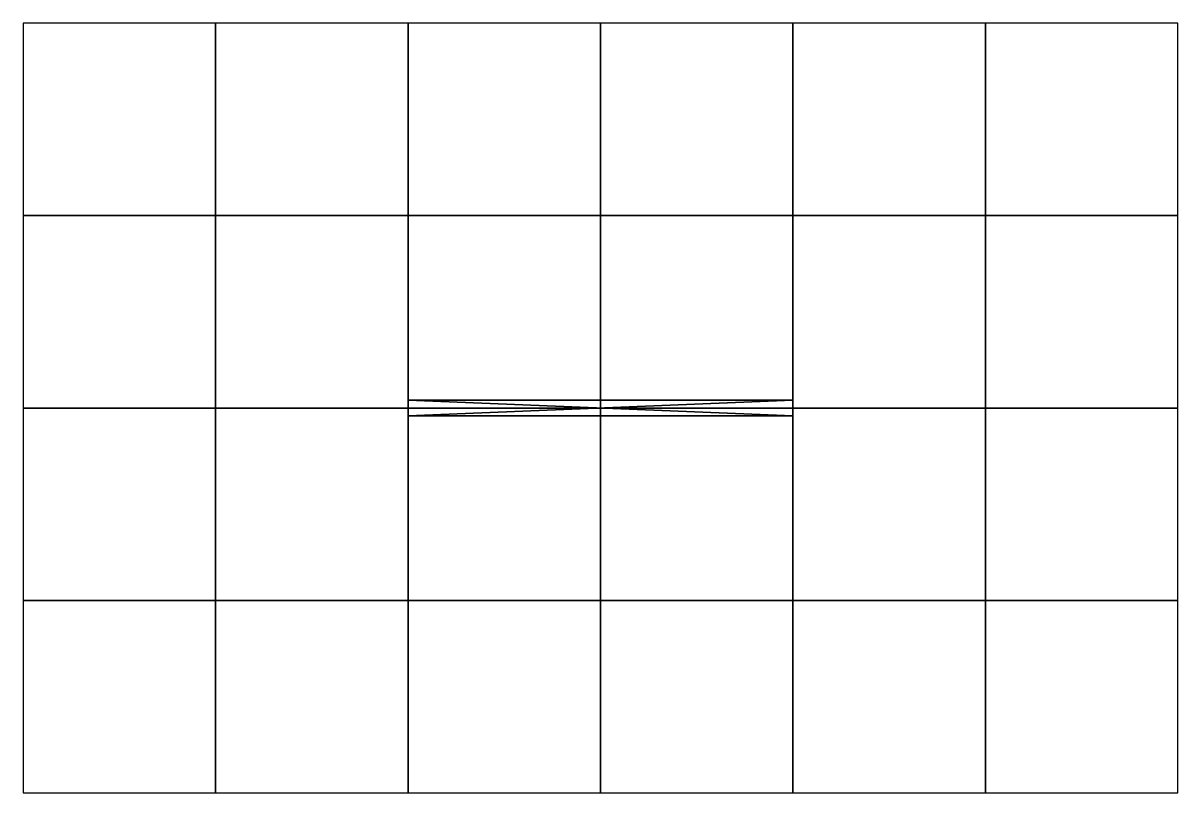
# Model space of a CAD drawing. Header units: millimetres. Extents: x 32500000 to 32530000, y 5600000 to 5620000.
import ezdxf

# ---------------------------------------------------------------- set-up
doc = ezdxf.new("R2010")
doc.units = ezdxf.units.MM
doc.layers.add('GELAENDE_MM', color=7, linetype='Continuous')
doc.layers.add('WAND_MM', color=7, linetype='Continuous')

msp = doc.modelspace()

# ---------------------------------------------------------------- linework, layer by layer
at = {"layer": 'GELAENDE_MM'}
for points in [[(32500000, 5615000, 100000), (32505000, 5615000, 100050), (32505000, 5620000, 100050), (32500000, 5620000, 100000)], [(32505000, 5615000, 100050), (32510000, 5615000, 100100), (32510000, 5620000, 100100), (32505000, 5620000, 100050)], [(32510000, 5615000, 100100), (32515000, 5615000, 100150), (32515000, 5620000, 100150), (32510000, 5620000, 100100)], [(32515000, 5615000, 100150), (32520000, 5615000, 100200), (32520000, 5620000, 100200), (32515000, 5620000, 100150)], [(32520000, 5615000, 100200), (32525000, 5615000, 100250), (32525000, 5620000, 100250), (32520000, 5620000, 100200)], [(32525000, 5615000, 100250), (32530000, 5615000, 100300), (32530000, 5620000, 100300), (32525000, 5620000, 100250)], [(32500000, 5610000, 100000), (32505000, 5610000, 100050), (32505000, 5615000, 100050), (32500000, 5615000, 100000)], [(32505000, 5610000, 100050), (32510000, 5610000, 100100), (32510000, 5615000, 100100), (32505000, 5615000, 100050)], [(32510000, 5610000, 100100), (32515000, 5610000, 100150), (32515000, 5615000, 100150), (32510000, 5615000, 100100)], [(32515000, 5610000, 100150), (32520000, 5610000, 100200), (32520000, 5615000, 100200), (32515000, 5615000, 100150)], [(32520000, 5610000, 100200), (32525000, 5610000, 100250), (32525000, 5615000, 100250), (32520000, 5615000, 100200)], [(32525000, 5610000, 100250), (32530000, 5610000, 100300), (32530000, 5615000, 100300), (32525000, 5615000, 100250)], [(32500000, 5605000, 100000), (32505000, 5605000, 100050), (32505000, 5610000, 100050), (32500000, 5610000, 100000)], [(32505000, 5605000, 100050), (32510000, 5605000, 100100), (32510000, 5610000, 100100), (32505000, 5610000, 100050)], [(32510000, 5605000, 100100), (32515000, 5605000, 100150), (32515000, 5610000, 100150), (32510000, 5610000, 100100)], [(32515000, 5605000, 100150), (32520000, 5605000, 100200), (32520000, 5610000, 100200), (32515000, 5610000, 100150)], [(32520000, 5605000, 100200), (32525000, 5605000, 100250), (32525000, 5610000, 100250), (32520000, 5610000, 100200)], [(32525000, 5605000, 100250), (32530000, 5605000, 100300), (32530000, 5610000, 100300), (32525000, 5610000, 100250)], [(32500000, 5600000, 100000), (32505000, 5600000, 100050), (32505000, 5605000, 100050), (32500000, 5605000, 100000)], [(32505000, 5600000, 100050), (32510000, 5600000, 100100), (32510000, 5605000, 100100), (32505000, 5605000, 100050)], [(32510000, 5600000, 100100), (32515000, 5600000, 100150), (32515000, 5605000, 100150), (32510000, 5605000, 100100)], [(32515000, 5600000, 100150), (32520000, 5600000, 100200), (32520000, 5605000, 100200), (32515000, 5605000, 100150)], [(32520000, 5600000, 100200), (32525000, 5600000, 100250), (32525000, 5605000, 100250), (32520000, 5605000, 100200)], [(32525000, 5600000, 100250), (32530000, 5600000, 100300), (32530000, 5605000, 100300), (32525000, 5605000, 100250)]]:
    msp.add_3dface(points, dxfattribs=at)

# ---------------------------------------------------------------- meshes
at = {"layer": 'WAND_MM'}
mesh = msp.add_polyface(dxfattribs=at)
corners = [(32510000, 5609800, 102750), (32510000, 5610200, 102750), (32510000, 5609800, 100250), (32520000, 5609800, 100250), (32510000, 5610200, 100250), (32520000, 5610200, 102750), (32520000, 5609800, 102750), (32520000, 5610200, 100250)]
mesh.append_faces([[corners[k] for k in face] for face in [(0, 1, 2), (3, 0, 2), (2, 1, 4), (4, 3, 2), (0, 5, 1), (6, 0, 3), (6, 5, 0), (1, 5, 4), (7, 3, 4), (4, 5, 7), (7, 6, 3), (5, 6, 7)]])

doc.saveas('drawing.dxf')
